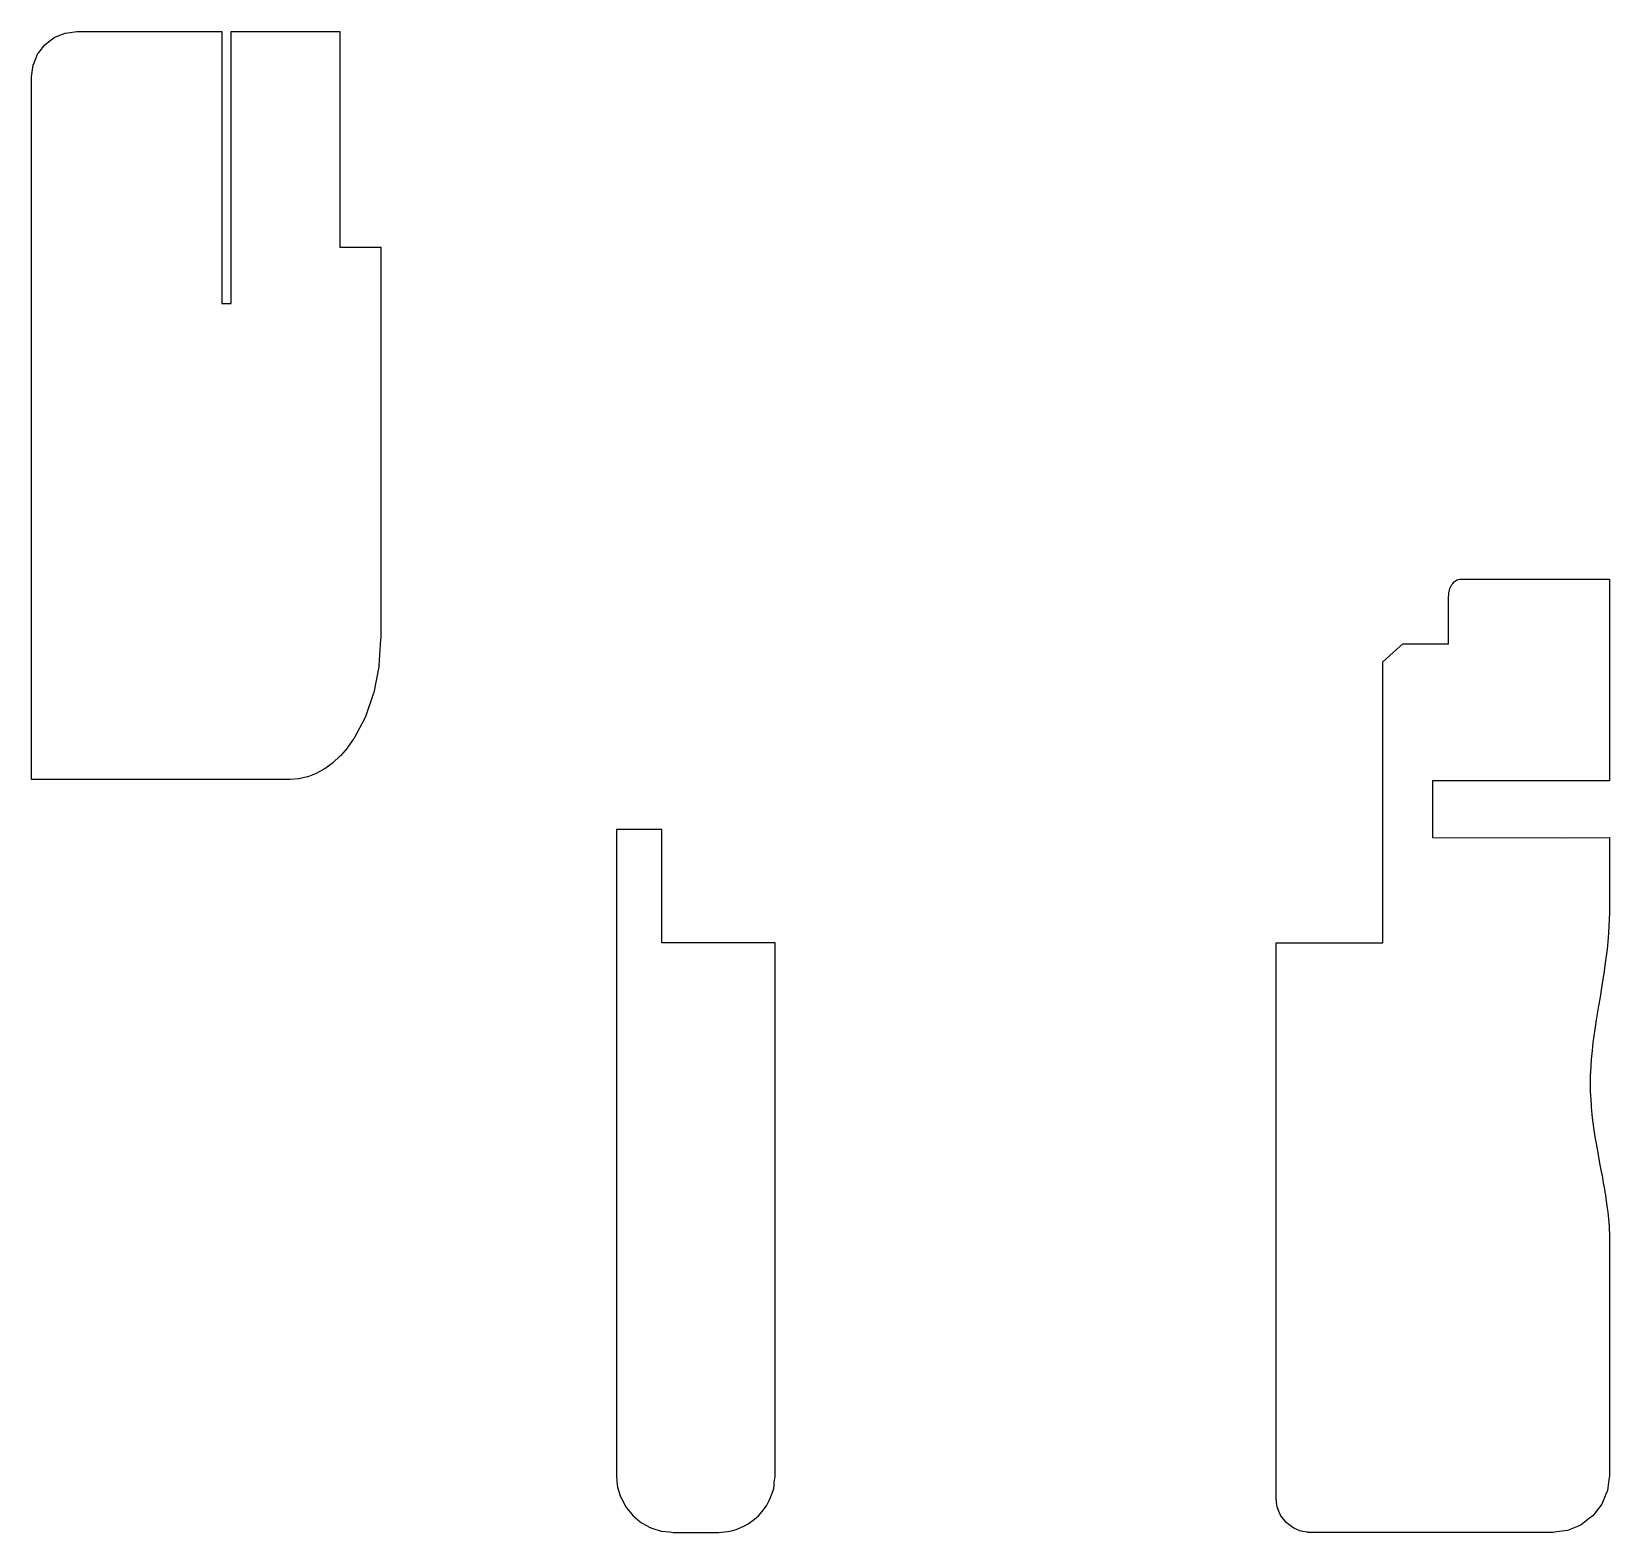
# Model space of a CAD drawing. Header units: metres. Extents: x 2.4 to 72, y -16 to 50.2.
import ezdxf

# ---------------------------------------------------------------- set-up
doc = ezdxf.new("R2010")
doc.units = ezdxf.units.M

msp = doc.modelspace()

# ---------------------------------------------------------------- linework, layer by layer
for p, q in [((3.503, 49.975), (3.882, 50.132)), ((3.882, 50.132), (3.993, 50.146)), ((3.993, 50.146), (4.4, 50.2)), ((4.4, 50.2), (7.576, 50.2)), ((7.576, 50.2), (7.905, 50.2)), ((7.905, 50.2), (8.347, 50.2)), ((8.347, 50.2), (8.907, 50.2)), ((8.907, 50.2), (9.562, 50.2)), ((9.562, 50.2), (10.246, 50.2)), ((10.246, 50.2), (10.793, 50.2)), ((10.793, 50.2), (10.793, 46.478)), ((11.207, 49.922), (11.207, 50.2)), ((11.207, 50.2), (11.474, 50.2)), ((11.474, 50.2), (11.75, 50.2)), ((11.75, 50.2), (11.977, 50.2)), ((11.977, 50.2), (12.132, 50.2)), ((12.132, 50.2), (12.356, 50.2)), ((12.356, 50.2), (12.514, 50.2)), ((12.514, 50.2), (13.436, 50.2)), ((13.436, 50.2), (13.67, 50.2)), ((13.67, 50.2), (16, 50.2)), ((16, 50.2), (16, 49.118)), ((2.736, 49.288), (2.986, 49.614)), ((2.986, 49.614), (3.074, 49.682)), ((3.074, 49.682), (3.4, 49.932)), ((3.4, 49.932), (3.503, 49.975)), ((11.207, 46.2), (11.207, 49.922)), ((2.468, 48.718), (2.511, 48.821)), ((2.511, 48.821), (2.668, 49.2)), ((2.668, 49.2), (2.736, 49.288)), ((16, 49.118), (16, 45.2)), ((2.4, 48.2), (2.415, 48.311)), ((2.4, 47.559), (2.4, 48.2)), ((2.415, 48.311), (2.468, 48.718)), ((2.4, 44.026), (2.4, 47.559)), ((10.793, 46.478), (10.793, 46.2)), ((10.793, 46.2), (10.793, 42.478)), ((11.207, 45.922), (11.207, 46.2)), ((11.207, 42.2), (11.207, 45.922)), ((16, 45.2), (16, 44.108)), ((2.4, 43.525), (2.4, 44.026)), ((16, 44.108), (16, 43.909)), ((16, 43.909), (16, 42.751)), ((16, 43.909), (16, 43.909)), ((2.4, 43.437), (2.4, 43.525)), ((2.4, 43.349), (2.4, 43.437)), ((2.4, 42.872), (2.4, 43.349)), ((2.4, 42.782), (2.4, 42.872)), ((2.4, 41.311), (2.4, 42.782)), ((10.793, 42.478), (10.793, 42.2)), ((16, 42.751), (16, 42.602)), ((16, 42.602), (16, 41.315)), ((10.793, 42.2), (10.793, 38.478)), ((11.207, 41.922), (11.207, 42.2)), ((11.207, 38.2), (11.207, 41.922)), ((2.4, 40.868), (2.4, 41.311)), ((16, 41.315), (16, 41.259)), ((16, 41.259), (16, 40.692)), ((2.4, 40.5), (2.4, 40.868)), ((2.4, 40.224), (2.4, 40.5)), ((16, 40.692), (17.055, 40.692)), ((17.055, 40.692), (17.8, 40.692)), ((17.8, 40.692), (17.8, 40.18)), ((2.4, 36.452), (2.4, 40.224)), ((17.8, 40.18), (17.8, 39.648)), ((17.8, 39.648), (17.8, 28.05)), ((10.793, 38.478), (10.793, 38.2)), ((10.793, 38.2), (10.806, 38.2)), ((10.806, 38.2), (10.807, 38.2)), ((10.807, 38.2), (11, 38.2)), ((11, 38.2), (11.004, 38.2)), ((11.004, 38.2), (11.194, 38.2)), ((11.194, 38.2), (11.195, 38.2)), ((11.195, 38.2), (11.207, 38.2)), ((2.4, 36.185), (2.4, 36.452)), ((2.4, 35.994), (2.4, 36.185)), ((2.4, 33.395), (2.4, 35.994)), ((2.4, 28.664), (2.4, 33.395)), ((2.4, 24.741), (2.4, 28.664)), ((17.8, 28.05), (17.8, 27.04)), ((17.8, 27.04), (17.8, 26.585)), ((17.8, 26.585), (17.8, 26.342)), ((17.8, 26.342), (17.8, 26.199)), ((17.8, 26.199), (17.8, 26.11)), ((17.8, 26.11), (17.8, 26.005)), ((17.8, 26.005), (17.8, 23.431)), ((65.006, 25.721), (65.046, 25.805)), ((65.046, 25.805), (65.089, 25.859)), ((65.089, 25.859), (65.15, 25.933)), ((65.15, 25.933), (65.193, 25.962)), ((65.193, 25.962), (65.271, 26.014)), ((65.271, 26.014), (65.361, 26.035)), ((65.361, 26.035), (65.4, 26.043)), ((65.4, 26.043), (70.301, 26.047)), ((70.301, 26.047), (72, 26.047)), ((72, 26.047), (72, 24.279)), ((64.9, 25.235), (64.912, 25.382)), ((64.9, 24.961), (64.9, 25.235)), ((64.912, 25.382), (64.917, 25.444)), ((64.917, 25.444), (64.947, 25.56)), ((64.947, 25.56), (64.967, 25.638)), ((64.967, 25.638), (65.006, 25.721)), ((2.4, 17.208), (2.4, 24.741)), ((64.9, 23.2), (64.9, 24.961)), ((72, 24.279), (72, 19.547)), ((17.798, 23.399), (17.723, 22.217)), ((17.8, 23.431), (17.798, 23.399)), ((62.46, 22.814), (62.888, 23.2)), ((62.888, 23.2), (63.56, 23.2)), ((63.56, 23.2), (64.376, 23.2)), ((64.376, 23.2), (64.9, 23.2)), ((62, 22.4), (62.46, 22.814)), ((62, 17.929), (62, 22.4)), ((17.717, 22.186), (17.496, 21.05)), ((17.723, 22.217), (17.717, 22.186)), ((17.486, 21.021), (17.126, 19.974)), ((17.496, 21.05), (17.486, 21.021)), ((17.113, 19.949), (16.628, 19.031)), ((17.126, 19.974), (17.113, 19.949)), ((72, 19.547), (72, 17.476)), ((16.621, 19.02), (16.338, 18.621)), ((16.628, 19.031), (16.621, 19.02)), ((16.013, 18.249), (15.686, 17.943)), ((16.022, 18.257), (16.013, 18.249)), ((16.329, 18.611), (16.022, 18.257)), ((16.338, 18.621), (16.329, 18.611)), ((14.951, 17.472), (14.58, 17.328)), ((14.961, 17.476), (14.951, 17.472)), ((15.321, 17.677), (14.961, 17.476)), ((15.331, 17.682), (15.321, 17.677)), ((15.676, 17.936), (15.331, 17.682)), ((15.686, 17.943), (15.676, 17.936)), ((62, 17.571), (62, 17.929)), ((62, 17.307), (62, 17.571)), ((72, 17.476), (72, 17.149)), ((13.498, 17.208), (2.4, 17.208)), ((13.8, 17.208), (13.498, 17.208)), ((14.182, 17.238), (13.8, 17.208)), ((14.192, 17.238), (14.182, 17.238)), ((14.57, 17.326), (14.192, 17.238)), ((14.58, 17.328), (14.57, 17.326)), ((62, 14.612), (62, 17.307)), ((67.138, 17.149), (64.2, 17.147)), ((64.2, 17.147), (64.2, 16.772)), ((64.2, 16.772), (64.2, 16.696)), ((72, 17.149), (67.138, 17.149)), ((64.2, 16.696), (64.2, 16.3)), ((64.2, 16.3), (64.2, 16.188)), ((64.2, 16.188), (64.2, 15.889)), ((64.2, 15.889), (64.2, 15.588)), ((64.2, 15.588), (64.2, 15.477)), ((64.2, 15.477), (64.2, 15.071)), ((28.226, 15), (28.2, 15)), ((28.2, 15), (28.2, 14.815)), ((28.2, 14.815), (28.2, 12.254)), ((30.2, 15), (28.226, 15)), ((30.2, 14.969), (30.2, 15)), ((30.2, 12.651), (30.2, 14.969)), ((64.2, 15.071), (64.2, 14.999)), ((64.2, 14.999), (64.2, 14.654)), ((64.2, 14.654), (70.041, 14.641)), ((70.041, 14.641), (72, 14.645)), ((72, 14.645), (72, 12.369)), ((62, 14.349), (62, 14.612)), ((62, 14.005), (62, 14.349)), ((62, 13.633), (62, 14.005)), ((62, 13.28), (62, 13.633)), ((62, 12.977), (62, 13.28)), ((30.2, 12.646), (30.2, 12.651)), ((30.2, 12.393), (30.2, 12.646)), ((62, 10), (62, 12.977)), ((28.2, 12.254), (28.2, 11.989)), ((28.2, 11.989), (28.2, 10.169)), ((30.2, 12.389), (30.2, 12.393)), ((30.2, 12.136), (30.2, 12.389)), ((30.2, 12.131), (30.2, 12.136)), ((30.2, 11.896), (30.2, 12.131)), ((30.2, 11.891), (30.2, 11.896)), ((30.2, 11.69), (30.2, 11.891)), ((72, 12.369), (72, 11.608)), ((30.2, 11.686), (30.2, 11.69)), ((30.2, 11.533), (30.2, 11.686)), ((30.2, 11.478), (30.2, 11.533)), ((30.2, 10), (30.2, 11.478)), ((71.997, 11.334), (71.962, 10.46)), ((72, 11.427), (71.997, 11.334)), ((72, 11.608), (72, 11.527)), ((72, 11.527), (72, 11.427)), ((71.962, 10.46), (71.94, 10.223)), ((28.2, 10.169), (28.2, 9.225)), ((30.887, 10), (30.2, 10)), ((35.2, 10), (30.887, 10)), ((35.2, 9.452), (35.2, 10)), ((57.3, 9.057), (57.3, 10)), ((57.3, 10), (60.281, 10)), ((60.281, 10), (62, 10)), ((71.94, 10.223), (71.9, 9.733)), ((28.2, 9.225), (28.2, 8.812)), ((35.2, 6.228), (35.2, 9.452)), ((57.3, 8.422), (57.3, 9.057)), ((71.815, 9.117), (71.77, 8.749)), ((71.9, 9.733), (71.815, 9.117)), ((28.2, 8.812), (28.2, 8.244)), ((57.3, 7.602), (57.3, 8.422)), ((71.77, 8.749), (71.662, 8.128)), ((28.2, 8.244), (28.2, 7.534)), ((71.662, 8.128), (71.587, 7.613)), ((28.2, 7.534), (28.2, 6.798)), ((57.3, 6.63), (57.3, 7.602)), ((71.511, 7.226), (71.414, 6.61)), ((71.587, 7.613), (71.511, 7.226)), ((28.2, 6.798), (28.2, 6.27)), ((28.2, 6.27), (28.2, -10.347)), ((57.3, 5.598), (57.3, 6.63)), ((71.38, 6.392), (71.356, 6.193)), ((71.414, 6.61), (71.38, 6.392)), ((35.2, 5.234), (35.2, 6.228)), ((57.3, 4.641), (57.3, 5.598)), ((71.267, 5.61), (71.232, 5.262)), ((71.356, 6.193), (71.267, 5.61)), ((35.2, 4.052), (35.2, 5.234)), ((71.232, 5.262), (71.191, 4.865)), ((71.232, 5.262), (71.232, 5.262)), ((57.3, 3.901), (57.3, 4.641)), ((71.164, 4.309), (71.156, 4.148)), ((71.191, 4.865), (71.164, 4.309)), ((35.2, 2.761), (35.2, 4.052)), ((57.3, -2.82), (57.3, 3.901)), ((71.156, 4.148), (71.157, 3.539)), ((71.157, 3.539), (71.157, 3.448)), ((71.157, 3.448), (71.188, 2.878)), ((71.188, 2.878), (71.194, 2.757)), ((35.2, 1.506), (35.2, 2.761)), ((71.194, 2.757), (71.243, 2.286)), ((71.243, 2.286), (71.264, 2.066)), ((35.2, 0.474), (35.2, 1.506)), ((71.264, 2.066), (71.314, 1.741)), ((71.314, 1.741), (71.368, 1.368)), ((71.368, 1.368), (71.396, 1.227)), ((71.396, 1.227), (71.455, 0.924)), ((71.455, 0.924), (71.483, 0.743)), ((71.483, 0.743), (71.497, 0.654)), ((35.2, -5.877), (35.2, 0.474)), ((71.497, 0.654), (71.567, 0.289)), ((71.567, 0.289), (71.637, -0.086)), ((71.637, -0.086), (71.653, -0.159)), ((71.653, -0.159), (71.674, -0.251)), ((71.674, -0.251), (71.729, -0.58)), ((71.729, -0.58), (71.776, -0.863)), ((71.776, -0.863), (71.802, -0.997)), ((71.802, -0.997), (71.827, -1.13)), ((71.827, -1.13), (71.862, -1.395)), ((71.862, -1.395), (71.901, -1.69)), ((71.901, -1.69), (71.916, -1.79)), ((71.916, -1.79), (71.927, -1.869)), ((71.927, -1.869), (71.953, -2.162)), ((71.953, -2.162), (71.983, -2.512)), ((71.983, -2.512), (71.984, -2.539)), ((71.984, -2.539), (71.996, -2.937)), ((57.3, -4.216), (57.3, -2.82)), ((71.996, -2.937), (72, -3.068)), ((72, -3.068), (72, -3.079)), ((72, -3.079), (72, -5.962)), ((57.3, -5.686), (57.3, -4.216)), ((35.2, -6.897), (35.2, -5.877)), ((57.3, -7.057), (57.3, -5.686)), ((72, -5.962), (72, -7.223)), ((35.2, -8.06), (35.2, -6.897)), ((57.3, -8.234), (57.3, -7.057)), ((72, -7.223), (72, -8.589)), ((35.2, -9.204), (35.2, -8.06)), ((57.3, -9.187), (57.3, -8.234)), ((72, -8.589), (72, -9.574)), ((35.2, -10.213), (35.2, -9.204)), ((57.3, -9.926), (57.3, -9.187)), ((72, -9.574), (72, -10.143)), ((28.2, -10.347), (28.2, -10.859)), ((35.2, -11.032), (35.2, -10.213)), ((57.3, -10.48), (57.3, -9.926)), ((72, -10.143), (72, -10.639)), ((28.2, -10.859), (28.2, -11.496)), ((35.2, -11.657), (35.2, -11.032)), ((57.3, -10.882), (57.3, -10.48)), ((57.3, -11.107), (57.3, -10.882)), ((57.3, -11.398), (57.3, -11.107)), ((72, -10.639), (72, -11.02)), ((72, -11.02), (72, -11.302)), ((28.2, -11.496), (28.2, -12.074)), ((35.2, -12.11), (35.2, -11.657)), ((57.3, -11.603), (57.3, -11.398)), ((57.3, -14.177), (57.3, -11.603)), ((72, -11.302), (72, -11.602)), ((72, -11.602), (72, -11.656)), ((72, -11.656), (72, -13.5)), ((28.2, -12.074), (28.2, -12.518)), ((28.2, -12.518), (28.2, -12.828)), ((35.2, -12.421), (35.2, -12.11)), ((35.2, -12.619), (35.2, -12.421)), ((35.2, -12.421), (35.2, -12.421)), ((28.2, -12.828), (28.2, -13.037)), ((28.2, -13.037), (28.2, -13.172)), ((28.2, -13.172), (28.2, -13.258)), ((35.2, -12.731), (35.2, -12.619)), ((35.2, -13.5), (35.2, -12.731)), ((28.2, -13.258), (28.2, -13.311)), ((28.2, -13.311), (28.2, -13.34)), ((28.2, -13.34), (28.2, -13.5)), ((28.2, -13.5), (28.212, -13.738)), ((28.212, -13.738), (28.212, -13.745)), ((28.212, -13.745), (28.216, -13.769)), ((28.216, -13.769), (28.25, -13.998)), ((35.154, -13.93), (35.161, -13.797)), ((35.161, -13.797), (35.183, -13.627)), ((35.183, -13.627), (35.198, -13.534)), ((35.198, -13.534), (35.2, -13.5)), ((71.977, -13.678), (71.915, -14.147)), ((72, -13.5), (71.977, -13.678)), ((28.25, -13.998), (28.382, -14.433)), ((28.382, -14.433), (28.401, -14.479)), ((28.401, -14.479), (28.613, -14.875)), ((34.821, -14.821), (34.941, -14.595)), ((34.941, -14.595), (35.059, -14.311)), ((35.059, -14.311), (35.135, -14.061)), ((35.135, -14.061), (35.154, -13.93)), ((57.3, -14.222), (57.3, -14.177)), ((57.3, -14.5), (57.3, -14.222)), ((57.33, -14.775), (57.3, -14.5)), ((71.846, -14.313), (71.665, -14.75)), ((71.915, -14.147), (71.846, -14.313)), ((28.613, -14.875), (28.652, -14.926)), ((28.652, -14.926), (28.932, -15.268)), ((28.932, -15.268), (29.252, -15.53)), ((34.289, -15.414), (34.468, -15.268)), ((34.468, -15.268), (34.627, -15.074)), ((34.627, -15.074), (34.821, -14.821)), ((57.346, -14.868), (57.33, -14.775)), ((57.375, -14.956), (57.346, -14.868)), ((57.481, -15.212), (57.375, -14.956)), ((57.523, -15.284), (57.481, -15.212)), ((57.694, -15.507), (57.523, -15.284)), ((71.268, -15.268), (71.126, -15.377)), ((71.556, -14.892), (71.268, -15.268)), ((71.665, -14.75), (71.556, -14.892)), ((29.252, -15.53), (29.333, -15.592)), ((29.333, -15.592), (29.688, -15.782)), ((29.688, -15.782), (29.802, -15.83)), ((29.802, -15.83), (30.177, -15.944)), ((30.177, -15.944), (30.536, -15.978)), ((30.536, -15.978), (30.637, -15.994)), ((30.637, -15.994), (30.7, -16)), ((30.7, -16), (32.261, -16)), ((32.261, -16), (32.7, -16)), ((32.7, -16), (33.097, -15.961)), ((33.097, -15.961), (33.279, -15.931)), ((33.279, -15.931), (33.486, -15.868)), ((33.486, -15.868), (33.819, -15.73)), ((33.819, -15.73), (34.015, -15.624)), ((34.015, -15.624), (34.289, -15.414)), ((57.742, -15.563), (57.694, -15.507)), ((57.969, -15.737), (57.742, -15.563)), ((58.077, -15.813), (57.969, -15.737)), ((58.349, -15.926), (58.077, -15.813)), ((58.458, -15.958), (58.349, -15.926)), ((58.472, -15.959), (58.458, -15.958)), ((58.575, -15.977), (58.472, -15.959)), ((58.665, -15.994), (58.575, -15.977)), ((58.677, -15.995), (58.665, -15.994)), ((58.689, -15.996), (58.677, -15.995)), ((58.738, -15.999), (58.689, -15.996)), ((58.75, -15.999), (58.738, -15.999)), ((58.8, -16), (58.75, -15.999)), ((68.14, -16), (58.8, -16)), ((69.5, -16), (68.14, -16)), ((69.678, -15.977), (69.5, -16)), ((70.147, -15.915), (69.678, -15.977)), ((70.584, -15.734), (70.147, -15.915)), ((70.75, -15.665), (70.584, -15.734)), ((71.126, -15.377), (70.75, -15.665))]:
    msp.add_line(p, q)

doc.saveas('drawing.dxf')
